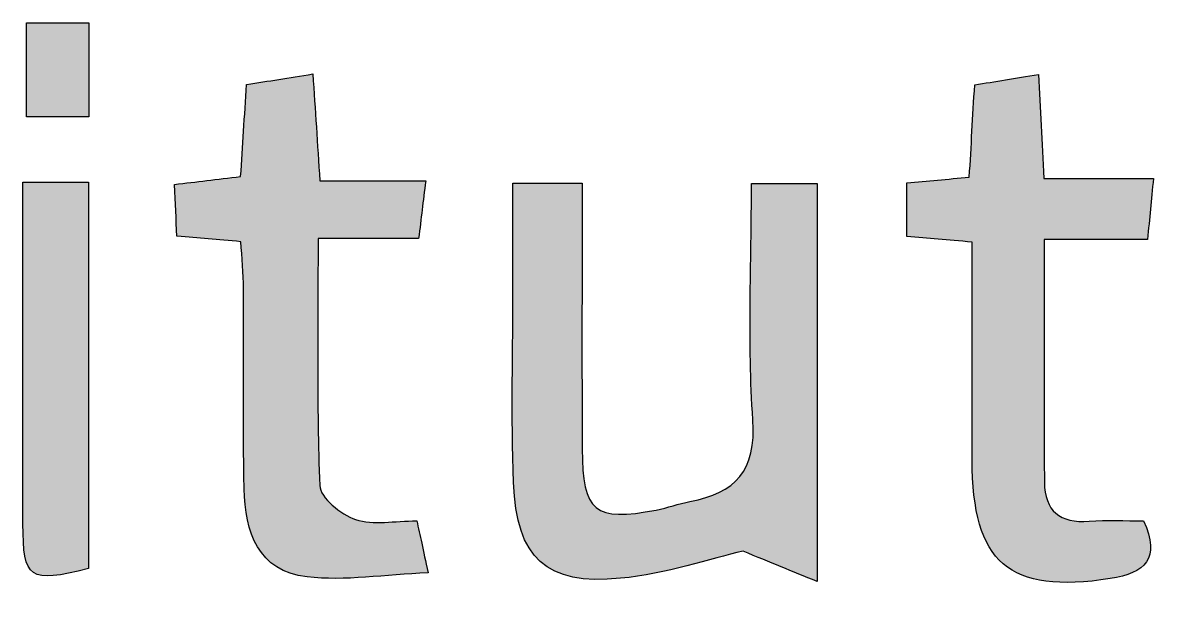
# Model space of a CAD drawing. Header units: millimetres. Extents: x 1841 to 1977, y -2528 to -2309.
# Drawn here: x 1886.61 to 1892.82, y -2498.27 to -2495.15 of the extents above; entities that cross this region are included whole.
import ezdxf

# ---------------------------------------------------------------- set-up
doc = ezdxf.new("R2010")
doc.units = ezdxf.units.MM
doc.layers.add('LASER$cut', color=1, linetype='Continuous', lineweight=0, true_color=0xff0000)
doc.layers.add('LASER$engrave', color=7, linetype='Continuous')

# ---------------------------------------------------------------- blocks, each defined once
blk = doc.blocks.new('Block 01')
at = {"layer": 'LASER$engrave'}
for points in [[(-22.848, 32.7848), (-22.848, 33.297), (-22.5074, 33.297), (-22.5074, 32.7848)], [(-21.6779, 32.1028), (-22.0271, 32.1334), (-22.0405, 32.415), (-21.6793, 32.4583), (-21.647, 32.9603), (-21.2853, 33.0176), (-21.247, 32.434), (-20.67, 32.434), (-20.7083, 32.1199), (-21.2571, 32.1199), (-21.2591, 31.4358), (-21.2568, 31.1027), (-21.248, 30.7724), (-21.2479, 30.7708), (-21.2478, 30.7692), (-21.2476, 30.7676), (-21.2474, 30.7661), (-21.2472, 30.7645), (-21.2469, 30.7629), (-21.2466, 30.7612), (-21.2462, 30.7596), (-21.2458, 30.758), (-21.2454, 30.7564), (-21.2449, 30.7547), (-21.2444, 30.7531), (-21.2439, 30.7514), (-21.2433, 30.7498), (-21.2421, 30.7464), (-21.2407, 30.7431), (-21.2392, 30.7397), (-21.2376, 30.7363), (-21.2358, 30.7329), (-21.2339, 30.7295), (-21.2319, 30.7261), (-21.2298, 30.7227), (-21.2275, 30.7192), (-21.2252, 30.7158), (-21.2228, 30.7123), (-21.2202, 30.7089), (-21.2176, 30.7054), (-21.212, 30.6986), (-21.206, 30.6917), (-21.1998, 30.685), (-21.1932, 30.6782), (-21.1863, 30.6716), (-21.1792, 30.6651), (-21.1719, 30.6587), (-21.1644, 30.6524), (-21.1567, 30.6463), (-21.1488, 30.6403), (-21.1408, 30.6345), (-21.1328, 30.6289), (-21.1246, 30.6236), (-21.1164, 30.6184), (-21.1082, 30.6135), (-21.1001, 30.6089), (-21.0919, 30.6046), (-21.0838, 30.6005), (-21.0758, 30.5968), (-21.068, 30.5934), (-21.0602, 30.5904), (-21.0564, 30.589), (-21.0526, 30.5877), (-21.0481, 30.5863), (-21.0435, 30.5849), (-21.0343, 30.5823), (-21.0249, 30.5801), (-21.0155, 30.5781), (-21.0059, 30.5765), (-20.9962, 30.575), (-20.9865, 30.5739), (-20.9766, 30.5729), (-20.9667, 30.5722), (-20.9567, 30.5717), (-20.9364, 30.5711), (-20.9157, 30.5712), (-20.8948, 30.5718), (-20.8082, 30.5767), (-20.7636, 30.579), (-20.741, 30.5797), (-20.7182, 30.58), (-20.657, 30.2968), (-20.9978, 30.2726), (-21.0792, 30.2681), (-21.1195, 30.2668), (-21.1595, 30.2662), (-21.1992, 30.2665), (-21.2387, 30.2679), (-21.2781, 30.2704), (-21.3172, 30.2741), (-21.3296, 30.2757), (-21.3416, 30.2775), (-21.3534, 30.2796), (-21.3649, 30.2819), (-21.3762, 30.2845), (-21.3872, 30.2874), (-21.3979, 30.2905), (-21.4083, 30.2938), (-21.4185, 30.2974), (-21.4284, 30.3013), (-21.4381, 30.3053), (-21.4475, 30.3096), (-21.4566, 30.3142), (-21.4655, 30.3189), (-21.4742, 30.3239), (-21.4827, 30.329), (-21.4908, 30.3344), (-21.4988, 30.34), (-21.5065, 30.3458), (-21.514, 30.3518), (-21.5213, 30.358), (-21.5283, 30.3644), (-21.5352, 30.371), (-21.5418, 30.3778), (-21.5482, 30.3847), (-21.5543, 30.3918), (-21.5603, 30.3991), (-21.5661, 30.4066), (-21.5716, 30.4142), (-21.577, 30.422), (-21.5822, 30.4299), (-21.5871, 30.438), (-21.5919, 30.4462), (-21.5965, 30.4546), (-21.6009, 30.4632), (-21.6051, 30.4718), (-21.6091, 30.4806), (-21.613, 30.4896), (-21.6167, 30.4986), (-21.6202, 30.5078), (-21.6235, 30.5171), (-21.6267, 30.5265), (-21.6297, 30.5361), (-21.6326, 30.5457), (-21.6378, 30.5653), (-21.6425, 30.5852), (-21.6465, 30.6055), (-21.65, 30.6262), (-21.6529, 30.6471), (-21.6554, 30.6683), (-21.6573, 30.6897), (-21.6588, 30.7113), (-21.6599, 30.733), (-21.6605, 30.7549), (-21.6636, 31.8437), (-21.6642, 31.8762), (-21.6653, 31.9086), (-21.669, 31.9735)], [(-17.6888, 32.1005), (-18.0452, 32.1311), (-18.0452, 32.423), (-17.7042, 32.4552), (-17.675, 32.9583), (-17.3261, 33.0153), (-17.2975, 32.4476), (-16.6999, 32.4476), (-16.7322, 32.1141), (-17.2958, 32.1141), (-17.2947, 30.7909), (-17.2943, 30.7766), (-17.294, 30.7696), (-17.2935, 30.7628), (-17.2929, 30.756), (-17.2922, 30.7494), (-17.2913, 30.743), (-17.2904, 30.7366), (-17.2893, 30.7304), (-17.2881, 30.7243), (-17.2868, 30.7183), (-17.2853, 30.7124), (-17.2838, 30.7067), (-17.2821, 30.7011), (-17.2803, 30.6956), (-17.2784, 30.6902), (-17.2764, 30.6849), (-17.2742, 30.6798), (-17.2719, 30.6748), (-17.2696, 30.67), (-17.2671, 30.6652), (-17.2644, 30.6606), (-17.2617, 30.6561), (-17.2588, 30.6517), (-17.2559, 30.6475), (-17.2528, 30.6433), (-17.2496, 30.6393), (-17.2462, 30.6354), (-17.2428, 30.6317), (-17.2392, 30.6281), (-17.2356, 30.6245), (-17.2318, 30.6212), (-17.2279, 30.6179), (-17.2239, 30.6148), (-17.2197, 30.6117), (-17.2155, 30.6089), (-17.2111, 30.6061), (-17.2066, 30.6034), (-17.202, 30.6009), (-17.1973, 30.5985), (-17.1925, 30.5963), (-17.1875, 30.5941), (-17.1825, 30.5921), (-17.1773, 30.5902), (-17.172, 30.5884), (-17.1666, 30.5868), (-17.1611, 30.5853), (-17.1555, 30.5839), (-17.1497, 30.5826), (-17.1439, 30.5814), (-17.1379, 30.5804), (-17.1318, 30.5795), (-17.1256, 30.5787), (-17.1193, 30.5781), (-17.1129, 30.5775), (-17.1064, 30.5771), (-17.0997, 30.5768), (-17.093, 30.5767), (-17.0861, 30.5766), (-17.0791, 30.5767), (-17.0648, 30.5773), (-17.0501, 30.5783), (-17.0319, 30.5797), (-17.0137, 30.5808), (-16.9771, 30.5822), (-16.9404, 30.5826), (-16.9036, 30.5823), (-16.7544, 30.5799), (-16.7458, 30.561), (-16.742, 30.5519), (-16.7383, 30.5429), (-16.735, 30.5341), (-16.7319, 30.5254), (-16.7291, 30.517), (-16.7265, 30.5087), (-16.7242, 30.5005), (-16.7222, 30.4926), (-16.7204, 30.4848), (-16.7188, 30.4771), (-16.7175, 30.4697), (-16.7165, 30.4624), (-16.7156, 30.4552), (-16.7151, 30.4482), (-16.7148, 30.4414), (-16.7147, 30.438), (-16.7147, 30.4347), (-16.7147, 30.4314), (-16.7148, 30.4281), (-16.715, 30.4249), (-16.7152, 30.4218), (-16.7155, 30.4186), (-16.7158, 30.4155), (-16.7162, 30.4125), (-16.7167, 30.4094), (-16.7172, 30.4064), (-16.7177, 30.4035), (-16.7184, 30.4006), (-16.719, 30.3977), (-16.7198, 30.3948), (-16.7206, 30.392), (-16.7214, 30.3892), (-16.7223, 30.3865), (-16.7233, 30.3838), (-16.7243, 30.3811), (-16.7254, 30.3785), (-16.7265, 30.3759), (-16.7277, 30.3733), (-16.7289, 30.3708), (-16.7302, 30.3683), (-16.7315, 30.3658), (-16.7329, 30.3634), (-16.7344, 30.361), (-16.7359, 30.3586), (-16.7374, 30.3562), (-16.739, 30.3539), (-16.7407, 30.3517), (-16.7424, 30.3494), (-16.7441, 30.3472), (-16.7459, 30.345), (-16.7478, 30.3429), (-16.7497, 30.3408), (-16.7517, 30.3387), (-16.7537, 30.3366), (-16.7558, 30.3346), (-16.7579, 30.3326), (-16.76, 30.3306), (-16.7623, 30.3287), (-16.7645, 30.3268), (-16.7668, 30.3249), (-16.7692, 30.3231), (-16.7741, 30.3195), (-16.7791, 30.316), (-16.7844, 30.3126), (-16.7898, 30.3093), (-16.7954, 30.3061), (-16.8012, 30.3031), (-16.8072, 30.3001), (-16.8134, 30.2973), (-16.8198, 30.2945), (-16.8263, 30.2919), (-16.833, 30.2894), (-16.8399, 30.2869), (-16.8469, 30.2846), (-16.8541, 30.2823), (-16.869, 30.2781), (-16.8846, 30.2742), (-16.9008, 30.2707), (-16.9177, 30.2675), (-16.9351, 30.2646), (-16.986, 30.2574), (-17.0348, 30.2517), (-17.0816, 30.2475), (-17.1264, 30.245), (-17.148, 30.2443), (-17.1692, 30.244), (-17.1899, 30.2441), (-17.2101, 30.2446), (-17.2299, 30.2456), (-17.2491, 30.2469), (-17.2679, 30.2487), (-17.2863, 30.2509), (-17.3041, 30.2535), (-17.3215, 30.2565), (-17.3385, 30.26), (-17.355, 30.2639), (-17.371, 30.2682), (-17.3867, 30.273), (-17.3943, 30.2756), (-17.4018, 30.2782), (-17.4093, 30.281), (-17.4166, 30.2839), (-17.4238, 30.2869), (-17.4309, 30.29), (-17.4379, 30.2933), (-17.4447, 30.2966), (-17.4515, 30.3001), (-17.4582, 30.3036), (-17.4648, 30.3073), (-17.4712, 30.3111), (-17.4776, 30.315), (-17.4838, 30.3191), (-17.49, 30.3232), (-17.496, 30.3275), (-17.5019, 30.3319), (-17.5078, 30.3364), (-17.5135, 30.341), (-17.5192, 30.3457), (-17.5247, 30.3506), (-17.5301, 30.3556), (-17.5354, 30.3607), (-17.5407, 30.3659), (-17.5458, 30.3712), (-17.5508, 30.3767), (-17.5558, 30.3822), (-17.5606, 30.3879), (-17.5654, 30.3938), (-17.57, 30.3997), (-17.5745, 30.4058), (-17.579, 30.412), (-17.5833, 30.4183), (-17.5876, 30.4247), (-17.5918, 30.4313), (-17.5958, 30.438), (-17.5998, 30.4448), (-17.6037, 30.4517), (-17.6075, 30.4588), (-17.6112, 30.4659), (-17.6183, 30.4807), (-17.625, 30.496), (-17.6314, 30.5117), (-17.6374, 30.528), (-17.6431, 30.5449), (-17.6484, 30.5622), (-17.6534, 30.5801), (-17.658, 30.5984), (-17.6623, 30.6174), (-17.6663, 30.6368), (-17.6699, 30.6568), (-17.6732, 30.6774), (-17.6761, 30.6985), (-17.6788, 30.7201), (-17.6831, 30.765), (-17.6861, 30.8121), (-17.688, 30.8616), (-17.6887, 30.9132)], [(-22.8672, 32.4284), (-22.5092, 32.4284), (-22.5092, 30.3202), (-22.5666, 30.3061), (-22.6176, 30.2947), (-22.6408, 30.2901), (-22.6625, 30.2862), (-22.6828, 30.2832), (-22.6924, 30.282), (-22.7017, 30.281), (-22.7107, 30.2802), (-22.7193, 30.2797), (-22.7276, 30.2793), (-22.7356, 30.2792), (-22.7433, 30.2794), (-22.7507, 30.2798), (-22.7543, 30.28), (-22.7578, 30.2804), (-22.7613, 30.2808), (-22.7646, 30.2812), (-22.7679, 30.2818), (-22.7712, 30.2823), (-22.7743, 30.283), (-22.7774, 30.2837), (-22.7804, 30.2845), (-22.7834, 30.2853), (-22.7863, 30.2862), (-22.7891, 30.2872), (-22.7918, 30.2883), (-22.7945, 30.2894), (-22.7972, 30.2906), (-22.7997, 30.2918), (-22.8022, 30.2931), (-22.8047, 30.2945), (-22.807, 30.296), (-22.8094, 30.2975), (-22.8116, 30.2991), (-22.8138, 30.3007), (-22.816, 30.3025), (-22.8181, 30.3043), (-22.8201, 30.3062), (-22.8221, 30.3081), (-22.824, 30.3102), (-22.8258, 30.3123), (-22.8277, 30.3144), (-22.8294, 30.3167), (-22.8311, 30.319), (-22.8328, 30.3214), (-22.8344, 30.3239), (-22.836, 30.3265), (-22.8375, 30.3291), (-22.8389, 30.3318), (-22.8403, 30.3346), (-22.8417, 30.3375), (-22.843, 30.3405), (-22.8443, 30.3435), (-22.8455, 30.3466), (-22.8467, 30.3498), (-22.8479, 30.3531), (-22.849, 30.3565), (-22.851, 30.3634), (-22.853, 30.3708), (-22.8547, 30.3784), (-22.8563, 30.3864), (-22.8578, 30.3947), (-22.8591, 30.4034), (-22.8604, 30.4125), (-22.8614, 30.4219), (-22.8633, 30.4419), (-22.8646, 30.4633), (-22.8663, 30.5107), (-22.8668, 30.5645)], [(-20.1942, 32.4221), (-19.8167, 32.4221), (-19.8163, 30.973), (-19.8152, 30.9117), (-19.814, 30.8836), (-19.8123, 30.8571), (-19.8101, 30.8321), (-19.8073, 30.8087), (-19.8057, 30.7976), (-19.804, 30.7868), (-19.802, 30.7764), (-19.7999, 30.7664), (-19.7977, 30.7567), (-19.7952, 30.7474), (-19.7926, 30.7385), (-19.7898, 30.7299), (-19.7868, 30.7217), (-19.7852, 30.7177), (-19.7836, 30.7138), (-19.7819, 30.7099), (-19.7802, 30.7062), (-19.7785, 30.7025), (-19.7766, 30.699), (-19.7748, 30.6955), (-19.7728, 30.6921), (-19.7709, 30.6887), (-19.7688, 30.6855), (-19.7667, 30.6823), (-19.7646, 30.6792), (-19.7624, 30.6762), (-19.7602, 30.6733), (-19.7578, 30.6705), (-19.7555, 30.6677), (-19.7531, 30.665), (-19.7506, 30.6624), (-19.748, 30.6599), (-19.7454, 30.6574), (-19.7428, 30.655), (-19.74, 30.6527), (-19.7373, 30.6505), (-19.7344, 30.6483), (-19.7315, 30.6462), (-19.7285, 30.6442), (-19.7255, 30.6423), (-19.7224, 30.6404), (-19.7192, 30.6386), (-19.716, 30.6369), (-19.7127, 30.6352), (-19.7093, 30.6337), (-19.7059, 30.6322), (-19.7024, 30.6307), (-19.6988, 30.6293), (-19.6952, 30.628), (-19.6915, 30.6268), (-19.6877, 30.6256), (-19.6838, 30.6245), (-19.6799, 30.6235), (-19.6759, 30.6225), (-19.6718, 30.6216), (-19.6677, 30.6208), (-19.6635, 30.62), (-19.6548, 30.6186), (-19.6459, 30.6175), (-19.6366, 30.6166), (-19.627, 30.616), (-19.6171, 30.6156), (-19.6069, 30.6155), (-19.5964, 30.6156), (-19.5855, 30.6159), (-19.5743, 30.6164), (-19.5508, 30.6182), (-19.526, 30.6207), (-19.4997, 30.6241), (-19.4719, 30.6283), (-19.4118, 30.6389), (-19.4002, 30.6412), (-19.3887, 30.6437), (-19.3657, 30.6494), (-19.32, 30.6621), (-19.2743, 30.6748), (-19.2513, 30.6805), (-19.2398, 30.6831), (-19.2282, 30.6855), (-19.2055, 30.6902), (-19.1835, 30.6953), (-19.1623, 30.7009), (-19.1419, 30.7069), (-19.1222, 30.7134), (-19.1127, 30.7168), (-19.1033, 30.7204), (-19.0942, 30.7241), (-19.0852, 30.7279), (-19.0764, 30.7318), (-19.0679, 30.7359), (-19.0595, 30.7401), (-19.0513, 30.7445), (-19.0433, 30.749), (-19.0355, 30.7536), (-19.0279, 30.7584), (-19.0204, 30.7633), (-19.0132, 30.7684), (-19.0062, 30.7737), (-18.9993, 30.779), (-18.9927, 30.7846), (-18.9862, 30.7903), (-18.98, 30.7961), (-18.9739, 30.8022), (-18.968, 30.8083), (-18.9624, 30.8147), (-18.9569, 30.8212), (-18.9516, 30.8279), (-18.9465, 30.8348), (-18.9416, 30.8418), (-18.9369, 30.849), (-18.9324, 30.8564), (-18.9281, 30.864), (-18.924, 30.8717), (-18.9201, 30.8797), (-18.9164, 30.8878), (-18.9128, 30.8961), (-18.9095, 30.9046), (-18.9064, 30.9134), (-18.9034, 30.9223), (-18.9007, 30.9314), (-18.8982, 30.9407), (-18.8958, 30.9502), (-18.8937, 30.9599), (-18.8917, 30.9698), (-18.89, 30.9799), (-18.8884, 30.9903), (-18.887, 31.0008), (-18.8859, 31.0116), (-18.8849, 31.0226), (-18.8841, 31.0338), (-18.8836, 31.0452), (-18.8832, 31.0568), (-18.8831, 31.0808), (-18.8837, 31.1057), (-18.8851, 31.1316), (-18.894, 31.29), (-18.8988, 31.4489), (-18.9001, 31.7688), (-18.8928, 32.4204), (-18.5348, 32.4204), (-18.5348, 30.2485), (-18.9385, 30.4146), (-19.0077, 30.3976), (-19.0824, 30.3778), (-19.2455, 30.3346), (-19.3325, 30.3136), (-19.4221, 30.2944), (-19.4678, 30.2859), (-19.5138, 30.2783), (-19.5601, 30.2718), (-19.6067, 30.2664), (-19.644, 30.2631), (-19.68, 30.261), (-19.7145, 30.26), (-19.7313, 30.2599), (-19.7477, 30.2602), (-19.7638, 30.2607), (-19.7795, 30.2615), (-19.7949, 30.2626), (-19.81, 30.2641), (-19.8248, 30.2658), (-19.8392, 30.2678), (-19.8533, 30.2702), (-19.867, 30.2728), (-19.8805, 30.2758), (-19.8936, 30.279), (-19.9064, 30.2826), (-19.9189, 30.2865), (-19.9311, 30.2907), (-19.943, 30.2952), (-19.9545, 30.3), (-19.9658, 30.3051), (-19.9767, 30.3106), (-19.9821, 30.3134), (-19.9874, 30.3164), (-19.9926, 30.3194), (-19.9978, 30.3225), (-20.0028, 30.3257), (-20.0078, 30.3289), (-20.0127, 30.3323), (-20.0176, 30.3357), (-20.0223, 30.3392), (-20.027, 30.3428), (-20.0317, 30.3464), (-20.0362, 30.3502), (-20.0407, 30.354), (-20.0451, 30.3579), (-20.0494, 30.3619), (-20.0537, 30.366), (-20.0579, 30.3701), (-20.062, 30.3744), (-20.0661, 30.3787), (-20.0701, 30.3831), (-20.074, 30.3876), (-20.0778, 30.3922), (-20.0816, 30.3969), (-20.0853, 30.4016), (-20.0925, 30.4114), (-20.0994, 30.4215), (-20.1061, 30.4319), (-20.1125, 30.4427), (-20.1186, 30.4538), (-20.1245, 30.4653), (-20.1301, 30.4772), (-20.1354, 30.4893), (-20.1405, 30.5019), (-20.1453, 30.5147), (-20.1499, 30.528), (-20.1542, 30.5416), (-20.1583, 30.5555), (-20.1621, 30.5698), (-20.1657, 30.5845), (-20.1691, 30.5995), (-20.1722, 30.6149), (-20.175, 30.6307), (-20.1776, 30.6468), (-20.1822, 30.6802), (-20.1858, 30.7151), (-20.1886, 30.7514), (-20.1904, 30.7893), (-20.1967, 31.061), (-20.1973, 31.3329), (-20.1942, 31.877)]]:
    blk.add_hatch(color=256, dxfattribs=at).paths.add_polyline_path(points, flags=0)
for p, q in [((-21.247, 32.434), (-20.67, 32.434)), ((-20.1942, 32.4221), (-19.8167, 32.4221)), ((-18.0452, 32.1311), (-18.0452, 32.423)), ((-17.2975, 32.4476), (-16.6999, 32.4476)), ((-20.7083, 32.1199), (-21.2571, 32.1199)), ((-16.7322, 32.1141), (-17.2958, 32.1141))]:
    blk.add_line(p, q, dxfattribs=at)
blk.add_lwpolyline([(-22.848, 32.7848), (-22.848, 33.297), (-22.5074, 33.297), (-22.5074, 32.7848)], close=True, dxfattribs=at)
for points in [[(-22.8672, 32.4284), (-22.5092, 32.4284), (-22.5092, 30.3202)], [(-18.8928, 32.4204), (-18.5348, 32.4204), (-18.5348, 30.2485)]]:
    blk.add_lwpolyline(points, dxfattribs=at)
for points in [[(-21.647, 32.9603), (-21.5256, 32.9794), (-21.4204, 32.9962), (-21.2853, 33.0176)], [(-21.2853, 33.0176), (-21.2725, 32.8202), (-21.2605, 32.6389), (-21.247, 32.434)], [(-17.675, 32.9583), (-17.5607, 32.977), (-17.4566, 32.9939), (-17.3261, 33.0153)], [(-17.3261, 33.0153), (-17.3165, 32.8256), (-17.3077, 32.6496), (-17.2975, 32.4476)], [(-21.6793, 32.4583), (-21.6688, 32.6213), (-21.6581, 32.7875), (-21.647, 32.9603)], [(-17.7042, 32.4552), (-17.6943, 32.6251), (-17.685, 32.7837), (-17.675, 32.9583)], [(-22.8668, 30.5645), (-22.8679, 31.1772), (-22.8672, 31.7899), (-22.8672, 32.4284)], [(-22.0405, 32.415), (-21.9169, 32.4297), (-21.8123, 32.4423), (-21.6793, 32.4583)], [(-20.67, 32.434), (-20.684, 32.32), (-20.6946, 32.2327), (-20.7083, 32.1199)], [(-20.1942, 31.877), (-20.1944, 32.0481), (-20.1942, 32.2192), (-20.1942, 32.4221)], [(-19.8167, 32.4221), (-19.8167, 31.9289), (-19.8182, 31.451), (-19.8163, 30.973)], [(-18.8851, 31.1316), (-18.9147, 31.5535), (-18.8928, 31.9792), (-18.8928, 32.4204)], [(-18.0452, 32.423), (-17.9308, 32.4338), (-17.826, 32.4436), (-17.7042, 32.4552)], [(-16.6999, 32.4476), (-16.7117, 32.326), (-16.7206, 32.2338), (-16.7322, 32.1141)], [(-22.0271, 32.1334), (-22.0315, 32.2264), (-22.0356, 32.312), (-22.0405, 32.415)], [(-21.6779, 32.1028), (-21.8082, 32.1142), (-21.906, 32.1227), (-22.0271, 32.1334)], [(-21.2571, 32.1199), (-21.2571, 31.6528), (-21.2654, 31.212), (-21.248, 30.7724)], [(-17.6888, 32.1005), (-17.8276, 32.1124), (-17.9254, 32.1209), (-18.0452, 32.1311)], [(-17.2958, 32.1141), (-17.2958, 31.6539), (-17.2981, 31.2224), (-17.2947, 30.7909)], [(-21.6636, 31.8437), (-21.6641, 31.9302), (-21.6729, 32.0169), (-21.6779, 32.1028)], [(-17.6887, 30.9132), (-17.6893, 31.3008), (-17.6888, 31.6883), (-17.6888, 32.1005)], [(-20.1904, 30.7893), (-20.204, 31.1514), (-20.1939, 31.5142), (-20.1942, 31.877)], [(-21.6605, 30.7549), (-21.6671, 31.1178), (-21.6617, 31.4807), (-21.6636, 31.8437)], [(-19.2282, 30.6855), (-18.9817, 30.7334), (-18.8655, 30.8508), (-18.8851, 31.1316)], [(-19.8163, 30.973), (-19.8149, 30.6283), (-19.7492, 30.575), (-19.4118, 30.6389)], [(-16.9351, 30.2646), (-17.4886, 30.1796), (-17.6879, 30.3497), (-17.6887, 30.9132)], [(-21.3172, 30.2741), (-21.5837, 30.3043), (-21.6561, 30.5207), (-21.6605, 30.7549)], [(-21.248, 30.7724), (-21.2453, 30.7059), (-21.1324, 30.6143), (-21.0526, 30.5877)], [(-19.6067, 30.2664), (-20.0127, 30.2253), (-20.1752, 30.3773), (-20.1904, 30.7893)], [(-17.2947, 30.7909), (-17.2934, 30.6355), (-17.2097, 30.5645), (-17.0501, 30.5783)], [(-19.4118, 30.6389), (-19.3499, 30.6506), (-19.2901, 30.6734), (-19.2282, 30.6855)], [(-22.5092, 30.3202), (-22.8332, 30.2383), (-22.8664, 30.2601), (-22.8668, 30.5645)], [(-21.0526, 30.5877), (-20.9558, 30.5555), (-20.84, 30.58), (-20.7182, 30.58)], [(-20.7182, 30.58), (-20.7012, 30.5014), (-20.6849, 30.426), (-20.657, 30.2968)], [(-17.0501, 30.5783), (-16.9532, 30.5868), (-16.8549, 30.5799), (-16.7544, 30.5799)], [(-16.7544, 30.5799), (-16.6573, 30.3748), (-16.7459, 30.2937), (-16.9351, 30.2646)], [(-18.9385, 30.4146), (-19.115, 30.3738), (-19.3579, 30.2915), (-19.6067, 30.2664)], [(-18.5348, 30.2485), (-18.6741, 30.3058), (-18.7851, 30.3515), (-18.9385, 30.4146)], [(-20.657, 30.2968), (-20.8939, 30.2862), (-21.1089, 30.2504), (-21.3172, 30.2741)]]:
    blk.add_open_spline(points, degree=3, dxfattribs=at)

msp = doc.modelspace()

# ---------------------------------------------------------------- block references
at = {"layer": 'LASER$cut'}
msp.add_blockref('Block 01', (1909.4747, -2528.4475), dxfattribs=at)

doc.saveas('drawing.dxf')
